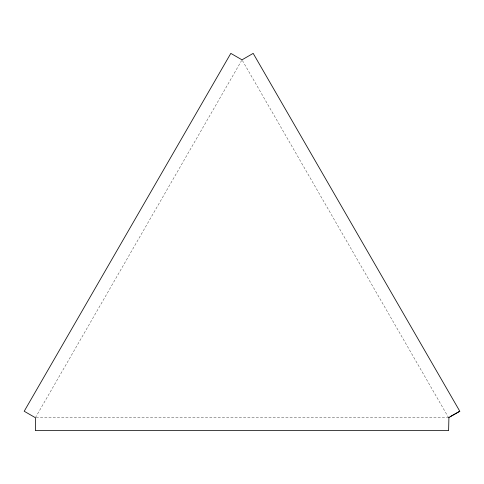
<?xml version="1.0" encoding="UTF-8"?>
<svg xmlns="http://www.w3.org/2000/svg" width="484" height="484" viewBox="0 0 484 484"><rect width="100%" height="100%" fill="white"/><g stroke="black" fill="none" stroke-linecap="round" stroke-linejoin="round"><path stroke-width="0.36" stroke-dasharray="2.42 1.81" d="M35.386 417.704L241.625 60.488M36.137 417.704L447.863 417.704M242.375 60.488L448.238 417.051"/><path stroke-width="0.73" d="M448.614 417.704L459.8 411.249L253.186 53.379L242 59.834L230.814 53.379L24.2 411.249L35.386 417.704L35.386 430.621L448.614 430.621L448.922 417.359M450.041 416.712L459.8 411.249"/></g></svg>
